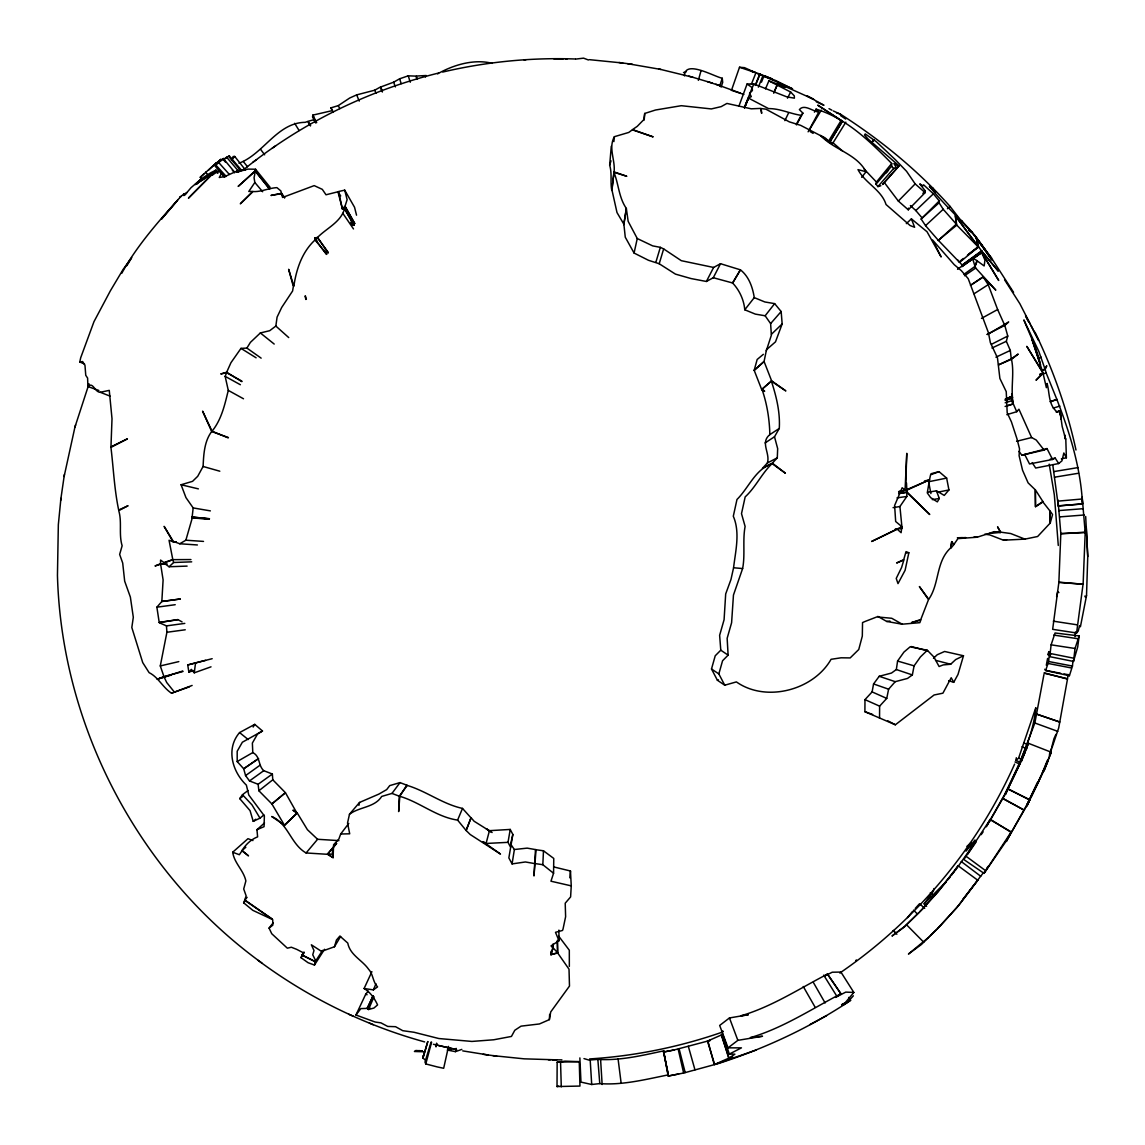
<?xml version="1.0" encoding="UTF-8"?>
<svg xmlns="http://www.w3.org/2000/svg" width="1145" height="1145" viewBox="0 0 1145 1145"><rect width="100%" height="100%" fill="white"/><g stroke="black" fill="none" stroke-linecap="round" stroke-linejoin="round"><path stroke-width="1.5" d="M898.854 491.835L905.065 490.089L902.16 487.741L894.617 505.503L895.676 521.519L901.888 526.686L901.387 528.532L901.888 526.686L871.631 541.47L897.251 529.19L901.101 532.683L901.888 526.686L899.927 506.519L906.826 496.472L906.826 492.422L898.653 493.595L907.026 492.035L929.74 514.506L906.826 492.422M1085.202 532.64L1083.141 583.606L1076.572 632.985L1052.656 629.335L1058.867 582.433L1060.828 533.413L1085.202 532.64L1086.262 526.729L1087.75 556.556L1086.519 595.629L1080.422 626.73L1079.563 625.7L1078.261 631.024L1076.572 632.985M557.014 1086.548L557.157 1062.188L564.986 1061.143L579.255 1061.658L579.957 1086.061L557.014 1086.548L558.674 1086.09M953.713 682.334L951.209 677.725L942.922 693.183L934.091 694.986L895.361 724.785L864.904 711.703L864.976 699.638L872.104 691.909L873.563 683.951L888.606 689.19L895.233 681.676L907.527 678.427L912.35 674.935L914.096 665.846L920.451 656.901L927.307 650.274L933.876 656.987L939.1 666.519L943.208 664.916L950.665 664.257L955.703 659.549L963.489 655.756L957.993 674.477L953.713 682.334L948.704 680.702M879.546 718.216L879.618 706.15L886.745 698.407L888.606 689.19M167.199 564.027L160.643 564.256L155.019 565.973L160.543 563.712L160.586 560.077L163.878 562.524L172.809 559.647L190.943 559.561M368.218 991.112L365.684 994.275L355.952 1015.014L375.145 1022.027L380.942 1022.857L387.711 1026.435L395.555 1026.693L402.739 1030.686L414.003 1032.26L438.821 1038.529L471.897 1041.435L493.738 1039.774L511.443 1036.44L514.792 1030.271L521.047 1026.149L539.438 1023.959L549.371 1019.622L550.731 1011.922L569.48 986.074L569.022 969.2L557.73 953.041L550.931 954.658L552.749 947.831L551.046 945.884L558.989 940.746L555.497 932.316L562.524 930.456L563.025 929.067L565.616 916.716L565.215 903.205L570.611 896.921L571.255 885.872L550.96 881.206L553.565 873.263L553.765 858.449L543.474 850.792L535.474 849.647L533.985 875.968L536.046 849.676L527.172 848.13L514.377 849.518L510.641 844.094L512.845 834.447L510.226 829.438L489.445 830.669L486.296 828.823L490.547 831.742M891.697 163.492L876.44 182.055L876.025 184.145L877.914 186.606L893.558 168.601L891.654 166.125L891.697 163.492C869.728 141.264 846.427 118.307 816.084 109.147L814.438 112.181M611.273 146.288L609.67 165.223C612.217 173.496 610.142 182.284 611.788 190.442L614.092 171.922C615.466 160.171 608.081 147.891 614.393 136.684L628.777 132.434L632.312 129.829L653.165 136.885L632.527 129.571L637.235 126.365L644.263 119.18L644.721 113.455L655.541 110.006L681.304 105.698L711.317 108.932L721.164 106.642L726.918 103.436L751.263 108.818L760.666 108.403L761.668 113.355L761.139 108.56L765.89 109.161L789.32 121.857L800.584 125.32L820.407 135.568L831.842 143.812L825.201 137.944L820.593 135.468C834.132 149.966 856.188 153.516 866.092 171.721L861.698 177.318M557.415 940.274L557.515 952.683L550.931 954.658L551.017 951.338M1061.358 458.844L1066.381 457.785L1065.823 439.909L1062.159 426.398L1060.012 410.94L1061.286 419.27L1059.468 411.112L1056.162 412.043M252.959 840.559L247.964 838.684L232.693 852.238L239.362 854.728L241.953 850.835L248.522 855.873L242.082 850.463C245.674 844.495 251.07 839.428 257.625 836.852L256.938 829.71L264.051 826.676L264.38 815.927L248.794 795.031L246.361 785.098C232.263 771.615 225.665 748.715 239.563 732.585L254.748 724.37L262.491 730.997L257.553 734.002L252.372 743.048L252.787 752.58C260.573 756.459 257.883 765.39 263.765 770.685L272.367 774.034L272.782 779.802L285.434 792.698L297.013 813.265L284.447 825.216L271.766 816.514C288.44 823.785 290.673 844.123 306.101 852.968L327.427 854.299L333.095 857.662L333.596 844.752L338.82 839.128L340.695 834.004L349.712 833.803L347.536 823.026L349.483 814.238L359.544 802.445L378.838 794.115L386.666 789.621L389.729 785.613L400.006 782.607L407.291 785.384L399.247 796.19L398.66 811.576L399.82 796.305L406.718 785.27C426.155 790.966 442.557 804.091 462.508 808.413L471.039 817.902L466.13 830.497L470.209 834.519L500.494 854.07L482.918 841.618L486.067 843.464L508.008 842.348L510.641 847.343L508.852 857.92L512.073 863.903L525.383 861.97L534.257 863.502M552.749 947.831L552.878 944.31M744.765 309.78L754.269 297.628C752.651 287.295 748.902 276.46 740.429 269.834L732.571 282.958C739.398 290.143 743.906 299.747 744.765 309.78L755.342 314.116L765.146 315.777L770.614 323.591L771.372 335.184L766.291 350.785M779.273 428.445L774.507 436.76L777.67 448.64L777.298 457.814L772.374 463.167L762.441 468.334L767.379 462.981C770.471 453.034 759.822 442.714 769.841 434.613L779.273 428.445C780.275 412.458 776.382 396.37 771.372 381.199L761.955 389.185C767.007 403.77 769.512 419.213 769.841 434.613M905.065 490.089L906.783 453.32L905.767 483.834L906.482 482.947L906.811 489.631L898.61 491.692L906.983 490.117L929.482 479.841L930.57 474.831L939.043 471.654L946.643 478.095L948.933 489.945L944.253 495.413L936.467 490.833L927.665 492.264M553.565 873.263L542.83 864.704L543.474 850.792M176.316 541.843L173.009 541.757L164.121 526.356L173.296 541.385L179.751 543.76L185.862 540.211L191.888 519.272L193.176 507.922L185.962 497.631L181.082 484.75L192.546 481.344L197.713 476.306L203.094 466.473C203.653 454.594 204.254 441.326 211.696 431.522L202.593 411.155L212.04 431.207L228.098 437.862M549.371 1019.622L549.657 1014.341M1005.31 400.235L1011.607 397.887L1011.665 396.843L1005.367 399.19L1011.722 396.456L1011.722 394.037L1013.339 403.999L1016.717 411.713L1006.827 414.662M684.51 75.885C684.567 59.297 713.993 76.558 722.252 78.246L722.695 82.368L721.092 87.106M1006.655 405.917L1013.067 403.856L1011.607 400.736L1012.481 397.616C1011.293 384.863 1014.255 372.082 1011.479 359.315L1018.191 354.063L1011.264 358.886L998.483 364.883L1011.479 359.315M225.565 162.218L223.304 159.57L229.272 155.82L229.172 156.98L239.291 168.902M1072.922 660.923L1072.464 666.075L1069.416 675.722L1045.657 670.584L1048.648 661.509L1049.421 652.922M853.841 992.443L845.754 992.114L835.478 997.409L840.945 993.76L827.463 974.109L823.928 976.37L832.243 972.219L840.917 972.062L853.841 992.443L845.096 1002.863L841.575 1004.78L850.592 1000.372L848.731 997.409M60.928 498.361L58.338 524.682L57.45 575.362C61.472 726.875 139.103 874.179 261.89 963.031M569.795 877.786L570.468 871.001L554.209 867.051M613.877 141.608L614.393 136.684M1074.983 636.677L1075.484 631.84M614.092 171.922L626.802 176.287L613.892 172.251L611.988 190.113L616.998 212.555L623.882 224.22L625.27 237.201L634.072 253.045L648.471 260.287L659.205 263.751L675.435 274.113L691.065 278.564L706.393 281.47L713.292 277.72L720.52 263.708L740.429 269.834L732.557 283.201M884.727 183.071L898.338 201.062L908.286 209.807L908.457 208.147M908.286 209.807L925.117 192.646L925.303 190.986L919.793 183.887L922.984 185.833L923.614 184.846L933.404 193.791L939.444 201.177L939.072 202.779L921.138 219.024L925.546 225.651L938.37 240.378L956.318 224.134L955.345 215.775L978.288 246.991L959.582 262.391L937.984 239.949M315.691 122.987L312.585 116.976L312.814 115.13L332.451 110.578L330.934 107.859L338.262 105.626L349.74 97.998L356.667 94.878L374.73 90.197L380.24 87.106L382.172 91.772M1079.162 635.933L1077.717 646.911L1073.495 661.438L1049.736 656.658L1051.124 644.835L1055.046 632.985L1079.162 635.933L1075.04 648.485L1073.495 661.438M212.168 658.704L195.552 662.883L194.264 672.816L211.023 666.834M1068.085 674.434L1067.526 678.727L1044.168 673.231M643.819 120.382L644.721 113.455M958.952 261.275L962.043 265.082L961.771 266.198L981.752 252.501L981.895 251.428L962.058 265.44L981.752 251.127L978.646 246.962L976.055 237.816L986.045 251.127C971.704 229.114 951.28 212.355 934.477 192.46L929.525 186.263L935.379 191.644L932.445 187.98L933.347 188.667M64.12 476.506L74.955 427.013L89.024 383.79M241.867 381.113L226.638 372.74L220.77 373.957L226.681 372.211L230.947 362.707L240.994 348.381L246.891 348.08L250.383 342.398L260.359 332.952L269.705 330.705L275.845 326.053L277.076 317.151L281.699 307.447L292.59 291.016L293.349 286.551L288.64 269.29L293.836 286.264C296.297 269.247 302.08 251.929 315.032 239.978L314.76 237.96L317.594 237.387C326.611 228.17 340.752 222.244 344.488 208.92L342.384 208.877L337.975 191.787L326.01 194.779L322.303 189.354L314.188 185.619L282.586 197.455L281.355 193.677L270.936 195.451L281.541 193.319L284.69 197.656M1019.122 761.826L1015.944 760.48L1016.316 757.732M60.628 500.522L64.421 474.359M772.374 463.167L785.37 473.2L772.102 463.611C761.654 473.5 755.8 487.126 745.18 496.887L741.502 513.647L745.109 526.457C742.475 540.383 745.309 554.767 742.618 568.55L733.573 567.763L730.982 579.442L725.687 593.94L724.084 619.731L719.632 635.289L720.778 650.188L715.224 655.784L711.503 668.981L717.4 680.244L724.742 685.197L736.392 681.905C765.862 702.758 813.394 690.378 831.07 659.305L841.074 657.803L850.191 657.917L858.75 649.516L862.314 636.09L862.543 622.565L864.876 621.549L876.913 616.897L891.755 618.286L902.188 624.197L919.836 622.665L920.838 620.032L911.534 622.608L920.795 619.502L928.509 599.622L919.378 586.541L928.752 599.293C939.644 583.578 935.723 561.766 950.565 547.997L951.724 541.642L953.828 544.576L957.95 538.608L977.143 537.22L994.375 531.666L1000.501 532.511L997.567 526.814L1000.687 532.153L1010.72 533.541L1024.932 539.123L1037.628 536.504L1050.251 522.993L1052.556 514.563L1050.266 511.257L1049.808 523.408L1050.065 511.085L1042.938 502.011L1035.495 506.677L1035.223 489.759L1028.11 482.875L1022.557 470.251L1019.093 455.638L1019.551 448.912L1016.932 438.692L1011.421 421.861L1007.185 412.772L1006.24 391.647L999.886 378.465L997.467 357.827L990.353 342.613L988.421 332.694L968.212 278.664L961.371 270.692L954.243 264.681L932.588 240.006L941.147 256.952L927.021 231.734L911.391 218.867L906.325 223.619M1058.309 505.975L1057.994 500.064L1060.857 533.956L1085.159 532.096L1082.182 497.145L1082.512 503.843L1058.309 505.975L1052.742 464.598M623.796 224.663L626.344 208.447C618.772 197.512 618.744 184.302 613.892 172.251M623.882 224.22L626.344 208.447L628.161 221.357L637.264 238.532L634.072 253.045M873.563 683.951L879.217 676.294L891.511 673.045L896.335 669.539L897.58 661.051L903.92 652.106L910.132 646.825L927.307 650.274M512.073 863.903L514.377 849.518M182.899 671.528L163.95 676.566L160.286 665.932L166.912 632.269L166.454 625.886L159.241 622.68L156.879 607.193L161.831 601.497L180.166 599.007L161.831 601.497L163.105 579.914L160.643 564.256M508.008 842.348L510.226 829.438M510.641 847.343L512.845 834.447M1043.925 674.562L1034.851 722.996L1017.275 769.454M269.447 188.911L255.306 171.049L254.076 177.804L254.834 182.47L262.663 191.745M1048.791 651.648L1048.162 655.04L1048.849 651.634M1046.315 665.231L1047.589 658.432M908.844 552.749L905.094 570.324L897.995 583.606L896.234 578.411L901.559 567.577L903.849 560.048L896.621 562.982L903.734 559.633L906.024 551.618L908.844 552.749L905.623 552.878M1085.159 532.096L1086.262 526.729M1056.606 596.731L1057.679 591.593L1058.91 592.58M84.544 364.024L79.792 361.992L80.694 357.755L93.976 321.659L110.321 290.902L123.159 269.361L131.761 257.596M924.516 480.929L929.482 479.841L927.278 492.894L930.642 497.631L937.354 501.868L939.301 498.49L936.467 490.833M358.9 805.379L359.544 802.445M435.83 1046.53L436.56 1043.252M448.525 1046.387L443.673 1068.285L437.175 1066.897L425.783 1063.934L424.981 1062.131L431.064 1042.064M447.294 1050.037L455.424 1051.64L456.139 1048.362M303.983 952.368L300.963 957.635L308.077 962.716L314.46 965.049L315.548 960.469L312.742 954.787L313.988 950.522L311.354 944.782L321.516 951.395L334.469 946.758L340.595 936.481M436.073 1046.773L436.832 1043.51M964.004 274.285L975.025 266.37L977.257 260.931L984.156 265.955L984.958 260.115L981.608 252.401L998.712 280.453L981.752 252.501M255.306 171.049L238.16 186.406L255.106 170.948L255.535 169.231L247.821 169.102L236.972 172.136L236.815 171.092L224.763 176.602L219.282 177.489L221.286 173.797L219.425 170.276L212.083 175.285L213.729 172.752L188.453 198.142L213.628 172.709L195.308 184.502L201.634 178.577L191.043 187.666L186.091 193.505L183.601 195.308L184.273 193.591L179.779 197.47L180.896 196.353L161.359 219.21L177.547 200.318C157.08 222.76 135.74 247.663 121.728 273.354M764.459 391.433L761.711 389.601L754.183 370.307L757.16 359.487L763.357 354.32M1054.187 737.881L1051.768 747.112M934.005 888.563L933.332 891.182L924.129 903.877L926.62 906.296M486.067 843.464L489.445 830.669M987.391 334.555L1008.673 321.988L1004.795 325.395L1007.757 336.043L1006.34 341.296L1010.319 350.442L1011.264 358.886M1049.35 755.585L1058.71 727.891L1067.484 679.085L1044.226 672.859M425.783 1063.934L431.593 1042.251M698.364 80.35L701.055 70.575M724.742 685.197L718.845 673.933L722.567 660.751L728.12 655.14L727.147 638.309L731.598 622.751L733.458 595.056L742.618 568.55M334.469 946.758L336.43 940.074L339.865 936.066L347.765 943.065C350.012 955.059 362.078 959.982 368.547 969.171C373.384 974.309 372.655 981.895 377.578 986.89L373.384 989.867L364.11 988.521L371.896 971.647M353.919 225.336L344.631 208.547L345.232 206.544L354.521 223.332L353.919 225.336L352.617 225.207L350.756 222.244M655.885 262.191L660.336 247.349L652.664 245.874L637.264 238.532M659.205 263.751L663.656 248.923L660.336 247.349M1015.944 760.48L1018.606 758.119L1035.824 707.639C1032.99 738.339 1017.762 766.105 1005.153 793.814L1020.081 763.758L1028.468 743.32L1051.239 752.222L1043.925 771.072L1047.747 761.368L1031.173 796.777M609.67 165.223L611.015 160.815M74.955 427.013L75.599 424.924M345.232 206.544L342.384 208.877L344.96 206.401L347.121 199.674L344.717 190.156L338.519 191.53L342.384 208.877L344.631 208.547M1049.45 754.269L1051.31 748.544M719.632 86.261L722.252 78.246M550.931 954.658L553.164 947.888L553.135 944.339M970.531 285.262L983.24 277.09L995.806 290.143L975.697 268.044L975.025 266.37L976.943 260.545L972.463 258.112L957.563 269.318M849.332 1000.258L853.368 995.806M322.575 950.336L315.261 961.643L302.166 954.973L303.282 952.754L296.684 949.348L291.331 947.23L287.352 948.189L271.737 933.719L269.075 928.108L272.853 925.117L272.71 919.635L252.787 910.318L243.642 902.804L244.701 900.271L272.109 919.034L244.772 899.97L246.146 895.891L243.713 888.978L245.874 880.906C243.556 870.2 234.31 863.258 232.693 852.238M743.878 94.434L731.483 90.326L739.513 67.254L744.508 67.655L755.929 72.822L751.392 84.172M226.638 372.74L225.15 376.347L228.284 390.388C224.792 404.643 221.558 419.528 212.04 431.207M1047.403 760.28L1041.621 774.693M738.883 106.27L747.084 84.014L753.768 83.943L786.958 96.91L794.401 98.155L794.301 95.865L790.651 92.029L768.868 80.866L765.518 88.866M1049.736 656.658L1050.724 654.096M1021.54 761.268L1028.468 743.32M752.551 87.135L753.768 83.943M755.299 85.403L759.679 73.996L772.217 78.962L764.058 75.684L761.468 82.168M744.78 106.442L752.236 87.664L747.084 84.014M1051.239 752.222L1042.308 773.877L1026.607 805.493L1037.341 782.522M744.522 107.916L748.472 97.998L751.306 96.624L749.56 93.174L752.394 90.569L752.236 87.664M758.362 87.149L762.885 75.799L767.035 77.144L764.058 75.684M748.472 97.998L744.436 107.873L748.529 98.126L768.553 108.603C779.974 108.46 790.064 113.727 801.171 115.344L802.888 113.112L799.382 109.576C804.162 103.737 812.678 111.28 818.761 112.095L808.112 131.818M492.121 832.529L474.059 821.208L471.024 817.644L466.13 830.497L457.599 820.106C436.488 816.986 419.914 802.216 399.82 796.305M921.138 219.024L939.401 200.776M1025.004 752.422L1006.34 792.254L989.237 822.024M755.457 85.317L760.137 74.024M457.599 820.106L462.508 808.413M373.384 989.867L375.975 983.77M355.952 1015.014L360.861 1008.602L367.058 1008.401L368.547 1009.475L374.029 996.651M1011.006 832.229L984.042 873.349L963.875 859.566L990.296 819.319L1011.006 832.229L1006.24 841.389L1028.053 803.461L1039.073 780.904M1082.512 503.843C1080.68 467.561 1069.745 432.538 1056.649 398.918L1046.144 372.912L1045.156 369.406L1046.759 365.713L1044.984 368.976L1041.793 370.293M1007.786 789.062L1005.424 794.473L1007.972 788.705L1029.598 800.026L1026.993 805.98L1029.799 799.668L1007.786 789.062L1015.916 772.317M1039.388 779.817L1041.005 776.167M364.11 988.521C370.407 992.286 374.572 998.411 377.578 1004.909L373.885 1008.072L368.547 1009.475L367.445 1008.373L373.027 995.849M1014.613 764.087C977.429 847.4 916.801 919.893 841.747 971.704M784.883 120.64L788.504 113.083M367.058 1008.401L373.127 995.835M787.502 98.184L790.651 92.029M706.393 281.47L713.607 267.458L720.52 263.708M987.104 825.416L1007.972 788.705M1054.803 736.679L1056.048 734.288M986.389 826.804L990.296 819.319M1029.598 800.026L1006.24 841.389L1007.385 839.314L984.042 873.349M796.376 124.204L801.171 115.344M796.491 124.919L802.888 113.112M126.895 265.64L130.902 258.97M425.382 77.016L426.255 75.513L416.451 76.042L417.324 79.263M215.961 170.147L214.301 172.051L215.961 170.147L218.194 172.809M253.159 727.046L254.748 724.37M928.738 937.268L908.443 954.057L921.424 944.482L940.088 926.076L959.238 904.75L977.758 880.233L958.122 865.763L955.044 870.243M808.828 130.802L821.323 110.12M840.759 121.026L828.264 141.694L829.91 141.937L842.405 121.27L817.902 105.268L842.405 121.27L829.767 141.937L833.059 142.824L842.591 151.083M833.059 142.824L845.84 122.157M300.963 957.635L303.711 953.327M314.46 965.049L324.536 949.277M754.269 297.628L764.846 301.965L774.65 303.625L781.162 311.54L782.164 323.92L775.494 341.854L766.492 349.712L764.073 361.491L771.601 380.784L785.856 390.932L771.372 381.199M302.166 954.973L303.983 952.182M983.627 872.433L962.601 899.641M254.834 182.47L248.808 191.458L252.787 191.444L240.321 203.824L253.016 191.558C261.26 192.059 268.689 188.023 276.918 187.637L280.811 190.886L281.541 193.319M955.846 869.585L968.369 851.98L975.025 840.001L965.951 851.007L971.103 842.591L966.895 846.398M986.546 868.626L988.035 866.379M215.203 170.519L213.929 172.38L195.308 184.502L201.735 178.548L210.737 172.752L215.203 170.519L217.478 173.138M967.754 854.113L976.184 841.89M981.193 834.648L983.111 831.871M263.88 814.968L259.987 818.16L253.231 821.351L250.054 810.646L239.734 798.623L242.468 794.716L247.978 790.58M183.916 195.595L186.764 192.503L184.617 195.137M196.711 184.302L201.033 178.591M977.758 880.233L956.748 907.713L937.225 928.881M958.122 865.763L938.013 892.012L919.75 911.792M951.567 875.038L954.128 871.56M349.483 814.238C359.444 806.724 374.601 807.669 381.7 796.433L391.976 793.413L400.006 782.607M340.695 834.004L348.767 823.427M269.075 928.108L273.183 922.813M765.146 315.777L774.65 303.625M839.986 973.193L840.917 972.062M948.003 879.675L949.849 877.356M946.156 881.979L922.612 908.973L904.335 927.006L892.012 936.023L904.521 926.505L918.948 912.608M907.527 917.632L912.579 911.363M886.287 172.809L888.463 170.147M955.717 869.771L944.181 883.639L924.129 903.877M306.101 852.968L317.594 839.285L338.92 840.616M327.427 854.299L336.616 843.35M899.068 165.853L882.609 184.445L899.068 165.853L867.982 138.96L864.504 135.024L865.219 133.922L876.283 141.665L895.161 159.513L906.554 171.292L915.17 183.901L925.117 192.646M327.599 853.927L332.279 854.213L332.751 848.431L333.095 857.662L327.599 853.927L336.515 843.579M876.025 184.145L891.654 166.125M732.499 89.84L731.483 90.326M770.614 323.591L781.162 311.54M234.725 156.45L231.533 160.042L233.165 156.507L234.725 156.45L245.416 169.932M244.772 899.97L247.12 897.322M1016.717 411.713L1018.921 409.209L1031.631 437.547L1036.225 440.023L1044.097 450.071L1047.002 448.568L1052.556 459.46L1055.218 458.114L1058.696 463.539L1061.945 460.862L1063.834 452.976L1066.381 457.785M195.552 662.883L187.723 664.959L188.882 672.129L191.344 669.381L194.264 672.816M243.642 902.804L245.917 900.299M915.241 908.429L919.564 903.72L924.702 908.343M238.947 163.22C263.579 154.117 277.047 122.63 305.2 122.329L307.676 121.499L310.338 125.764M1044.984 368.976L1038.816 351.372L1023.873 319.942C1029.813 334.798 1037.141 348.853 1040.476 364.754L1031.702 338.562L1042.78 372.239L1026.807 346.348L1042.938 372.984L1036.01 380.226L1043.109 373.442L1046.373 387.683L1047.074 383.432C1049.765 392.735 1048.205 405.015 1057.193 412.014L1059.468 411.112M930.284 935.737L936.037 930.069M898.338 201.062L915.17 183.901M922.899 193.433L925.303 190.986M202.708 179.765L200.26 177.275L216.691 162.561L208.49 170.161M344.488 208.92L354.063 224.964L352.617 225.207L354.521 223.332M284.275 825.602L297.185 812.893L293.192 810.145M326.397 254.419L315.533 239.72L317.466 237.816L328.329 252.515M200.26 177.275L203.824 174.04M771.415 334.283L782.164 323.92M921.797 217.55L915.814 210.565L933.404 193.791M226.238 176.444L215.675 164.851L223.332 158.597L234.539 172.065M933.476 658.26L937.254 654.725L944.611 651.476L963.489 655.756M173.009 541.757L169.045 540.254L172.809 559.647L163.964 563.082L169.074 566.746L173.654 562.496L191.702 561.837M925.546 225.651L943.222 209.292L939.072 202.779M215.675 164.851L223.847 158.382M748.186 1014.742L729.465 1017.948L719.675 1025.448L728.048 1047.847L737.852 1040.347L762.513 1036.254L750.304 1037.656C782.865 1028.124 811.433 1009.103 840.945 993.76M368.547 1009.475L370.021 1008.144L367.445 1008.373M754.426 370.15L764.073 361.491L754.183 370.307M761.711 389.601L771.601 380.784M256.938 829.71L264.509 822.969M947.445 208.733L950.092 206.444C918.19 170.662 880.834 139.991 840.459 114.185L833.331 110.965M242.082 850.463L245.831 847.257M668.279 1074.196L663.542 1052.026L664.186 1050.738C642.517 1055.389 619.96 1060.871 597.847 1059.354L589.002 1060.098L583.979 1058.595M856.489 959.968L855.759 960.526M938.07 240.522L956.776 225.136L955.345 215.775L978.288 246.518L967.439 255.206M253.231 821.351L255.822 819.219M243.556 169.746C300.362 123.66 367.516 90.569 438.521 73.065M960.669 260.645L963.374 258.469M352.617 225.207L354.778 223.49L344.96 206.401M284.447 825.216L271.88 803.933L258.885 790.766L272.782 779.802M847.486 1002.018L843.106 1005.009L850.592 1000.372M239.734 798.623L242.497 796.562M968.799 254.118L978.646 246.962M962.043 265.082L981.723 250.769M827.463 974.109C799.382 988.622 772.102 1006.612 741.159 1015.744L748.028 1014.856M272.367 774.034L258.112 784.282L249.51 780.933L245.574 775.594L259.829 765.347M249.51 780.933L263.765 770.685M272.281 148.177L275.73 145.701M252.888 162.232L256.537 159.613M981.608 252.401L961.829 266.656L981.537 252.744M198.371 488.872L181.082 484.75M258.57 758.534L243.685 768.767L245.574 775.594M964.505 275.73L975.697 268.044M970.559 285.363L983.154 276.718M258.412 758.72L243.685 768.767L237.187 761.554L237.187 751.263L242.368 742.218L262.491 730.997M721.25 1035.023L729.093 1058.009L734.875 1054.187L729.336 1054.058L721.622 1031.144L723.153 1031.259M765.075 442.929L774.507 436.76M382.459 91.7L380.755 86.991L393.651 82.182L399.634 78.79L408.221 75.828L415.921 76.114L416.952 79.32M974.08 293.764L988.207 284.676L983.24 277.09M668.093 1074.253L663.756 1051.969L668.15 1076.042L683.637 1073.022L718.831 1063.419C764.574 1048.534 808.628 1028.196 848.803 1001.646M237.187 761.554L252.787 752.58M437.59 73.867C453.663 64.75 474.173 58.724 492.307 63.361M461.821 1049.407L455.424 1051.64M981.48 318.382L997.638 309.522L988.207 284.676M893.558 168.601L896.12 167.17L893.916 163.52L898.195 165.968M810.002 1024.517L826.504 1015.701M223.304 159.57L226.052 158.124M767.379 462.981L777.298 457.814M79.792 361.992L82.612 361.562L84.973 365.298L85.76 375.317L87.607 378.079L87.893 386.538C93.203 381.299 94.691 392.377 100.259 392.277L109.262 390.373L112.01 418.741L110.965 446.836L127.396 438.85L110.936 447.394C113.484 468.348 114.328 489.359 118.679 510.055L128.054 505.732L118.722 510.627C122.171 521.991 118.608 534.128 122.129 545.764L119.652 554.438L122.701 563.039L124.676 581.173L130.373 597.089L133.307 617.284L131.818 627.517L142.724 662.597L149.108 672.645C158.339 677.182 162.819 687.53 171.507 693.212L192.131 685.44M728.692 1058.18L714.666 1064.449L707.467 1041.12L721.651 1034.851L728.692 1058.18L732.929 1057.264L729.093 1058.009M987.019 334.412L1004.795 325.395M991.456 344.301L1007.757 336.043M729.336 1054.058L741.445 1047.861L728.048 1047.847M991.956 348.037L1006.34 341.296M995.935 357.183L1010.319 350.442M772.102 463.611C755.185 469.278 748.944 487.627 736.979 499.478L733.301 516.238C740.343 532.554 735.448 551.332 733.573 567.763M906.811 489.631L929.482 479.841M1038.014 358.514L1041.206 357.197M1005.382 399.047L1011.722 396.456L1013.067 403.856M717.4 680.244L718.416 679.815M1005.453 399.362L1011.665 396.843L1012.481 397.616L1006.011 399.891M1039.774 374.258L1042.938 372.984M171.006 675.149L157.337 679.2L163.95 676.566M1041.921 370.594L1045.156 369.406M1042.909 374.114L1046.144 372.912M171.507 693.212L189.469 686.828M1039.903 374.572L1043.109 373.442M756.172 1050.065L714.666 1064.449M877.914 186.606L880.863 185.748M673.761 1050.065L710.301 1040.39M722.867 1031.931C679.944 1046.945 634.974 1056.076 589.589 1058.939M157.337 679.2L182.742 670.999M188.882 672.129L193.662 670.584M1005.382 400.421L1011.808 398.36M1005.181 402.797L1011.607 400.736M1047.002 448.568L1021.884 455.195L1018.935 451.416M683.493 72.593L686.399 71.691M1053.257 408.107L1059.898 406.074M1011.607 397.887L1012.481 397.616M1005.11 406.461L1013.339 403.999M314.603 119.524L308.177 121.298L310.624 125.649M1056.678 411.856L1060.012 410.94M930.985 473.744L939.043 471.654M187.723 664.959L205.599 660.35M707.467 1041.12L710.158 1040.433M1016.588 441.297L1031.631 437.547M667.821 1074.969C645.594 1079.434 622.308 1085.388 599.78 1083.585L591.707 1084.501L580.973 1082.097L579.871 1057.908M160.286 665.932L178.806 661.61M1021.884 455.195L1044.097 450.071M442.743 72.049C486.067 61.844 530.722 57.422 575.205 58.996M312.585 116.976L313.701 116.747M946.643 478.095L928.624 481.744L930.914 493.581M937.469 492.264L948.933 489.945M1050.294 459.088L1055.218 458.114M1052.556 459.46L1029.527 463.954L1024.675 454.436M1058.696 463.539L1035.667 468.033L1032.203 462.623M663.47 1052.055L673.976 1050.008L663.542 1052.026M668.15 1076.042L678.641 1074.01M893.057 507.664L899.927 506.519M1054.087 471.554L1078.118 467.575M1054.502 477.207L1078.533 473.243M932.259 499.635L939.301 498.49M159.341 622.422L177.919 619.574M159.398 622.522L177.99 619.674L182.084 621.907M897.022 497.86L906.826 496.472M984.786 534.2L989.795 534.901L1003.464 540.197L1006.627 539.753M156.879 607.193L175.214 604.703M166.454 625.886L184.803 623.395M166.912 632.269L185.247 629.779M575.82 59.082L583.564 58.152L588.444 59.998M877.771 616.382L886.717 621.449L889.923 621.034M1057.722 501.152L1081.925 499.02M523.995 59.855L525.956 59.697M1058.252 505.847L1082.555 503.972M1058.739 510.584L1083.027 508.709M1059.969 516.867L1084.258 514.992M1000.687 532.153L990.225 532.826L1000.501 532.511M315.533 239.72L314.76 237.96L317.466 237.816M1003.464 540.197L1024.932 539.123M579.255 1061.658L557.157 1062.188M872.633 714.466L864.904 711.703M957.563 537.935L965.865 537.563M974.152 537.177L977.472 537.034L974.137 537.148M957.42 537.792L962.43 537.606M895.39 528.89L901.831 528.661M169.074 566.746L187.107 566.102M492.965 1055.633L524.167 1058.839L556.785 1059.841M553.736 58.767L563.426 58.796M552.219 1059.826L561.909 1059.869M565.344 58.81L567.276 58.824M548.369 1059.798L550.301 1059.826M160.543 563.712L165.51 563.827M424.18 1051.783L414.433 1051.496L415.907 1050.495L422.204 1050.967M209.191 519.057L191.759 517.955L209.506 518.742L191.787 516.996L209.349 518.971M589.46 59.669L622.68 63.004M185.862 540.211L203.509 541.413M179.751 543.76L197.398 544.963M1058.867 582.433L1083.055 584.222L1058.882 582.161M418.841 1050.595L422.061 1050.881M448.067 1049.464L451.216 1049.851M627.603 63.676L660.851 69.43M488.042 1054.96L462.723 1050.881M618.987 62.488L632.527 64.349M483.118 1054.287L496.658 1056.134M534.829 863.545L542.83 864.704M1053.328 621.177L1077.245 624.827M1053.801 635.074L1077.717 638.71M1051.124 644.835L1075.04 648.485M193.176 507.922L210.379 510.885M886.717 621.449L902.188 624.197M1048.648 661.509L1072.464 666.075M1047.532 663.356L1071.334 667.936M1044.755 669.252L1045.371 670.312L1060.613 673.274M1064.006 673.918L1067.398 674.577M713.607 267.458L681.318 260.688L663.656 248.923M1049.55 653.351L1073.309 658.132M866.092 171.721L857.991 169.632C865.047 183.114 881.55 189.884 886.03 204.511L910.103 225.536L914.626 227.268L911.391 218.867M433.397 1044.283L456.698 1049.636M658.947 69.001L692.925 77.316M438.177 1045.414L454.794 1049.206M713.292 277.72L732.571 282.958M935.565 660.322L950.665 664.257M927.65 650.847L911.134 646.539M203.094 466.473L219.811 471.21M897.58 661.051L914.096 665.846M707.395 81.61L720.076 85.746M688.846 76.1L712.262 83.07M424.68 1041.921C364.711 1025.419 307.991 997.481 258.097 960.354M896.335 669.539L912.35 674.935M739.513 67.254L755.929 72.822M365.684 994.275L367.087 994.733M836.566 112.911L840.459 114.185M768.868 80.866L785.284 87.349L776.997 83.542L784.84 86.347L813.723 99.314L807.182 95.98L823.956 105.254L816.285 101.776M879.217 676.294L895.233 681.676M275.845 326.053L288.726 337.575M759.679 73.996L751.864 71.205L752.437 71.892M87.893 386.538L98.871 390.474M211.696 431.522L228.427 437.533M715.854 84.229L740.3 93.074M1034.851 722.996L1057.78 731.369M757.589 73.781L775.709 80.522L792.555 88.852L762.885 75.799M391.976 793.413L399.247 796.19M100.259 392.277L110.063 396.127M1024.16 743.162L1027.366 744.508M1022.027 746.755L1026.822 748.787M1018.606 758.119L1021.798 759.464M1015.014 761.983L1019.766 764.016M348.839 1014.298L353.175 1016.159M369.42 1023.086L373.241 1024.732M872.104 691.909L886.745 698.407M864.976 699.638L879.618 706.15M302.151 955.245L315.261 961.643M887.647 720.749L895.361 724.785M829.009 108.66L831.885 110.192M1002.591 798.48L1024.102 810.073L1002.719 798.28M225.15 376.347L240.378 384.734M228.284 390.388L243.499 398.775M990.081 819.648L1011.221 831.9M968.613 230.174L972.463 232.435L961.27 220.341L962.831 222.559M810.259 131.661L813.15 133.378M240.994 348.381L256.122 357.812M226.681 372.211L241.824 381.643M968.699 230.274L972.806 232.864L991.842 259.944L974.667 235.255L991.556 258.155L976.656 238.876L978.288 246.518M840.502 115.53L845.683 119.066M720.778 650.188L728.12 655.14M711.503 668.981L718.845 673.933M246.891 348.08L261.146 358.142M761.955 389.185L764.645 391.103M293.077 810.402L297.013 813.265M965.679 855.973L985.301 870.458M425.654 1060.184L422.877 1058.094L422.734 1055.962M961.256 861.527L980.707 876.254M248.207 739.555L239.563 732.585M260.359 332.952L274.199 344.058M864.174 169.145L876.44 182.055M910.389 205.57L915.814 210.565M242.468 794.716L251.972 804.849L259.987 818.16M317.594 839.285L307.418 829.696L297.185 812.893M1030.285 324.307L1025.534 315.791M956.776 225.136L978.288 246.991M906.568 924.802L923.729 942.206M913.596 910.103L917.202 913.839M893.372 930.499L896.864 934.277M205.542 172.151L207.889 174.741M816.084 109.147L818.761 112.095M553.164 947.888L557.515 952.683M218.881 162.733L229.301 174.369M956.318 224.134L943.222 209.292M893.329 930.527L895.59 933.118M219.425 170.276L225.05 176.731M229.272 155.82L241.652 170.39M226.495 157.037L238.876 171.607M232.32 170.161L234.568 172.809M214.387 165.209L224.492 177.232M315.032 239.978L326.883 254.147L324.192 250.254M981.895 251.428L998.311 271.15L981.752 251.127M962.129 222.016L950.092 206.444M255.535 169.231L270.077 187.279M255.106 170.948L269.647 188.997M243.227 161.416L247.506 166.726M174.183 691.823L166.741 682.549L164.121 677.096M281.355 193.677L284.604 197.827M314.76 237.96L316.85 240.693M260.602 149.365L264.638 154.818M558.746 936.238L569.308 950.221L569.337 966.437M957.878 260.072L959.582 262.391M991.327 257.797L1013.568 292.347M1084.816 596.116L1085.574 597.346L1086.519 595.629M1004.566 279.766L1019.88 303.754L1038.587 340.237L1030.987 325.695M342.87 213.371L353.49 228.928M317.594 237.387L328.2 252.945M827.449 973.98L840.96 993.889M337.975 191.787L340.709 195.938M294.637 123.316L299.117 130.501M823.699 975.139L836.236 995.248M344.717 190.156L354.535 207.245L356.539 215.188M813.265 982.267L825.116 1002.963M803.246 986.475L815.083 1007.156M312.814 115.13L316.693 122.658M1026.263 317.365L1028.396 321.502M338.262 105.626L339.793 108.618M330.934 107.859L333.238 112.339M997.638 309.522L1004.594 325.023M1069.086 674.906L1069.416 675.722M1034.994 332.207C1053.142 369.749 1067.111 409.237 1075.985 449.999M975.025 266.37L972.463 258.112M374.73 90.197L376.018 93.303M356.667 94.878L359.229 101.103M729.465 1017.948L737.852 1040.347M393.651 82.182L395.368 86.891M408.221 75.828L410.282 82.24M399.634 78.79L401.179 83.614M305.4 295.94L306.402 299.203M172.809 559.647L173.654 562.496M688.317 1046.287L694.958 1069.802M305.014 296.169L305.915 299.489M707.896 1040.977L714.237 1064.592M679.128 1048.906L685.197 1072.564M678.198 1049.235L683.637 1073.022M1049.221 464.169L1054.345 494.926L1058.281 545.449M258.885 790.766L258.112 784.282M618.071 1058.896L621.134 1083.127M597.847 1059.354L599.78 1083.585M600.638 1060.156L602.141 1084.515M590.205 1060.141L591.707 1084.501M570.468 871.001L571.255 885.872M1085.675 516.467L1087.75 556.556M557.372 941.304L557.73 953.041M560.563 1062.446L561.279 1086.848M906.983 490.117L907.026 492.035M558.903 930.112L558.989 940.746M951.724 541.642L950.965 548.126L953.628 544.877L951.724 541.642M237.258 170.762L236.972 172.136L243.527 169.603L239.133 170.39L236.972 172.136L238.962 170.333L237.258 170.762M427.743 1041.578L422.949 1058.009L427.815 1041.606M777.212 84.916L773.805 92.874L777.212 84.916M873.878 139.719L871.846 142.524L873.878 139.719M217.779 162.046L215.704 163.864L221.028 159.184L217.779 162.046M1036.654 714.122L1059.626 721.98L1036.654 714.122M285.291 792.784L271.88 803.933L285.434 792.698M935.365 191.988L929.525 186.263L935.365 191.988M1042.837 501.481L1035.495 506.677L1035.452 489.917L1042.837 501.481M1056.864 399.419L1050.323 401.723L1056.864 399.419M932.903 894.918L930.312 892.728L932.932 894.875M1065.537 439.108L1064.621 435.043L1065.537 439.108"/></g></svg>
